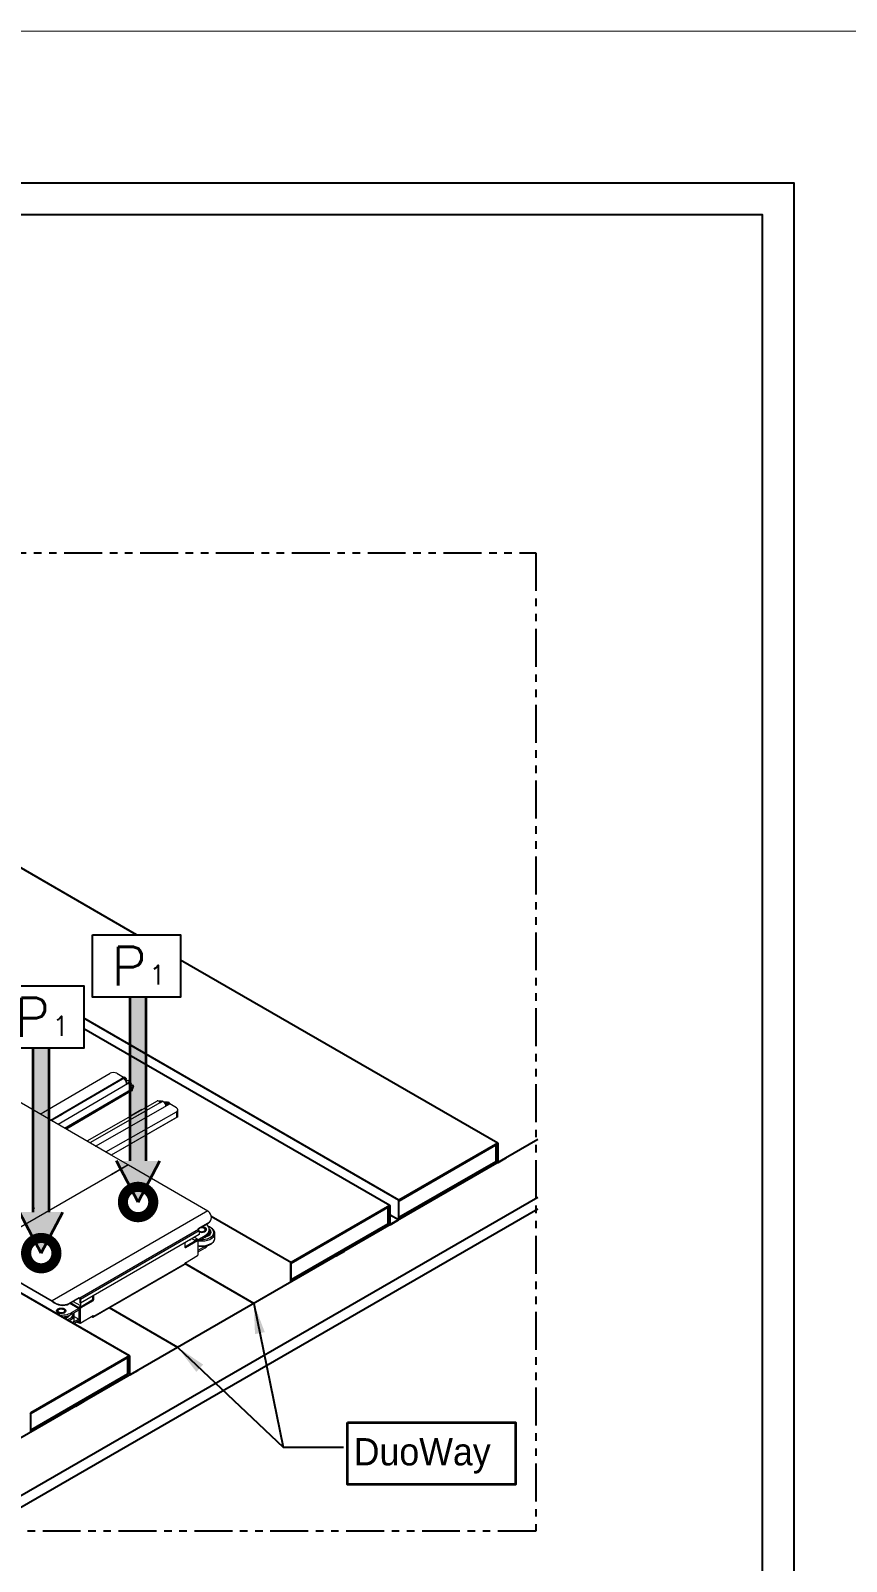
# Model space of a CAD drawing. Header units: millimetres. Extents: x -5 to 1510635, y -6 to 71285.
# Drawn here: x 1246731 to 1254796, y 14575 to 29705 of the extents above; entities that cross this region are included whole.
import ezdxf
from ezdxf.enums import TextEntityAlignment as Align

# ---------------------------------------------------------------- set-up
doc = ezdxf.new("R2010")
doc.units = ezdxf.units.MM
doc.header["$LTSCALE"] = 1000
doc.linetypes.add('CENTER', pattern=[2, 1.25, -0.25, 0.25, -0.25])
doc.linetypes.add('PHANTOM', pattern=[2.5, 1.25, -0.25, 0.25, -0.25, 0.25, -0.25])
for name, color, linetype in [('2', 42, 'Continuous'), ('3', 3, 'Continuous'), ('CAJONES', 253, 'Continuous'), ('EG', 7, 'Continuous'), ('MP-1', 1, 'CENTER'), ('MP-2', 42, 'Continuous'), ('MP-3', 3, 'Continuous'), ('MP-7', 7, 'Continuous'), ('MP-DE-0001', 7, 'Continuous'), ('MP-DE-0003', 7, 'Continuous'), ('MP-RO-00010', 7, 'Continuous')]:
    doc.layers.add(name, color=color, linetype=linetype)
doc.layers.add('S-COLS', color=5, linetype='Continuous', lineweight=35)
doc.styles.add('ROMANS', font='ROMANS.shx')
doc.styles.add('울릉도L', font='')
doc.styles.get('울릉도L').set_extended_font_data('HYwulM')
doc.dimstyles.new('MPS2', dxfattribs={"dimscale": 100, "dimtxt": 3, "dimasz": 3, "dimexe": 1, "dimexo": 1, "dimgap": 1, "dimtad": 1, "dimzin": 12, "dimdsep": 46, "dimtxsty": 'Standard', "dimcen": 1, "dimclrd": 1, "dimclre": 1, "dimclrt": 7, "dimazin": 2, "dimtfac": 1, "dimtmove": 0, "dimatfit": 3, "dimfxl": 1, "dimarcsym": 0})

# ---------------------------------------------------------------- blocks, each defined once
blk = doc.blocks.new('sadfasf')
at = {"layer": '3', "linetype": 'ByBlock'}
blk.add_hatch(color=1, dxfattribs=at).paths.add_polyline_path([(1103689, 21907), (1103689, 23526), (1103531, 23526), (1103531, 21907), (1103396, 21907), (1103610, 21501), (1103824, 21907)])
at = {"layer": '2', "const_width": 100}
blk.add_lwpolyline([(1103460, 21501, 1), (1103760, 21501, 1)], format="xyb", close=True, dxfattribs=at)
at = {"layer": '3', "color": 2, "linetype": 'ByBlock'}
blk.add_lwpolyline([(1103159, 24143), (1104030, 24143), (1104030, 23526), (1103159, 23526)], close=True, dxfattribs=at)
at = {"layer": 'MP-RO-00010', "color": 2, "linetype": 'Continuous'}
blk.add_line((1103538, 21944), (1103542, 21943), dxfattribs=at)
at = {"layer": 'S-COLS', "color": 2, "linetype": 'ByBlock'}
for p, q in [((1103531, 21907), (1103531, 23526)), ((1103689, 21907), (1103689, 23526)), ((1103610, 21501), (1103396, 21907)), ((1103610, 21501), (1103824, 21907))]:
    blk.add_line(p, q, dxfattribs=at)
at = {"layer": '3', "style": 'ROMANS'}
for s, height, p in [('P', 384, (1103521, 23832, -72865)), ('1', 192, (1103801, 23746, -36432))]:
    blk.add_text(s, height=height, dxfattribs=at).set_placement(p, align=Align.MIDDLE)

msp = doc.modelspace()

# ---------------------------------------------------------------- linework, layer by layer
at = {"layer": 'CAJONES'}
for p, q in [((1247778.825, 20769.3), (1246361.059, 21587.848)), ((1251348.649, 18708.262), (1248213.411, 20518.392)), ((1250372.541, 18144.705), (1247256.373, 19943.826)), ((1250281.413, 18092.093), (1247256.373, 19838.6)), ((1251348.649, 18708.262), (1250372.541, 18144.705)), ((1250375.188, 18140.12), (1251351.751, 18703.939)), ((1251329.91, 18691.329), (1251329.91, 18525.488)), ((1251346.456, 18697.825), (1251346.456, 18522.049)), ((1251351.751, 18518.992), (1251351.751, 18703.939)), ((1251329.91, 18525.488), (1250372.541, 17972.751)), ((1251329.91, 18529.07), (1251348.007, 18518.621)), ((1250281.413, 18092.093), (1249305.304, 17528.536)), ((1249307.952, 17523.951), (1250286.708, 18089.036)), ((1250262.673, 18075.159), (1250262.673, 17909.319)), ((1250279.22, 18081.655), (1250279.22, 17899.766)), ((1250284.514, 17902.823), (1250284.514, 18087.769)), ((1250367.246, 18135.534), (1250367.246, 17950.588)), ((1250372.541, 17953.645), (1250372.541, 18135.534)), ((1249310.599, 17525.479), (1248517.383, 17983.443)), ((1250262.673, 17909.319), (1249305.304, 17356.582)), ((1250367.246, 17950.588), (1250284.514, 17998.353)), ((1247708.463, 16606.6), (1245910.742, 17644.515)), ((1249300.01, 17519.365), (1249300.01, 17334.419)), ((1249305.304, 17337.476), (1249305.304, 17519.365)), ((1247708.463, 16606.6), (1246732.355, 16043.043)), ((1246735.002, 16038.458), (1247711.565, 16602.276)), ((1247689.724, 16589.666), (1247689.724, 16423.826)), ((1247706.27, 16596.162), (1247706.27, 16414.273)), ((1247711.565, 16417.33), (1247711.565, 16602.276)), ((1247689.724, 16423.826), (1246732.355, 15871.089)), ((1246732.355, 15851.983), (1246732.355, 16033.872))]:
    msp.add_line(p, q, dxfattribs=at)
for centre, major_axis, start_param, end_param in [((1251343.808, 18696.296), (-1.872, -3.242), 2.35619449, 3.926990817), ((1251346.456, 18700.882), (-3.744, -6.485), 2.35619449, 3.926990817), ((1251351.751, 18525.106), (3.744, 6.485), 2.35619449, 3.926990817), ((1250276.572, 18080.127), (-1.872, -3.242), 2.35619449, 3.926990817), ((1250279.22, 18084.712), (-3.744, -6.485), 2.35619449, 3.926990817), ((1250372.541, 18138.591), (3.744, 6.485), 0.785398163, 2.35619449), ((1250375.188, 18137.063), (-1.872, -3.242), 3.926990817, 5.497787144), ((1249305.304, 17522.422), (3.744, 6.485), 0.785398163, 2.35619449), ((1249307.952, 17520.894), (-1.872, -3.242), 3.926990817, 5.497787144), ((1247703.623, 16594.634), (-1.872, -3.242), 2.35619449, 3.926990817), ((1247706.27, 16599.219), (-3.744, -6.485), 2.35619449, 3.926990817), ((1246732.355, 16036.929), (3.744, 6.485), 0.785398163, 2.35619449), ((1246735.002, 16035.401), (-1.872, -3.242), 3.926990817, 5.497787144)]:
    msp.add_ellipse(centre, major_axis=major_axis, ratio=0.577350269, start_param=start_param, end_param=end_param, dxfattribs=at)
at = {"layer": 'EG', "color": 6, "linetype": 'PHANTOM', "ltscale": 0.3}
msp.add_lwpolyline([(1236563.216, 24541.867), (1251725.47, 24541.867), (1251725.47, 14871.92), (1236563.216, 14871.92)], close=True, dxfattribs=at)
at = {"layer": 'MP-1'}
for p, q in [((1248937.419, 17125.078), (1248256.112, 17518.431)), ((1248184.582, 16690.426), (1247509.236, 17080.337))]:
    msp.add_line(p, q, dxfattribs=at)
at = {"layer": 'MP-2', "const_width": 10}
msp.add_lwpolyline([(1213800, 0), (1213800, 29700), (1255800, 29700), (1255800, 0)], close=True, dxfattribs=at)
at = {"layer": 'MP-3', "color": 2, "linetype": 'Continuous', "lineweight": 15}
for p, q in [((1246857.067, 19013.431), (1247516.543, 19399.187)), ((1247582.701, 19399.436), (1247650.241, 19360.948)), ((1246928.411, 18936.564), (1247627.46, 19345.468)), ((1247639.555, 19342.13), (1246937.369, 18931.392)), ((1247687.268, 19295.018), (1247001.916, 18894.126)), ((1247067.197, 18856.435), (1247720.337, 19238.485)), ((1247072.453, 18853.401), (1247735.923, 19241.494)), ((1247735.923, 19228.125), (1247083.955, 18846.76)), ((1247628.288, 19347.606), (1247622.246, 19332.006)), ((1247639.555, 19342.13), (1247627.396, 19335.018)), ((1247652.059, 19362.011), (1247629.055, 19348.555)), ((1247653.014, 19362.237), (1247630.01, 19348.781)), ((1247638.178, 19348.496), (1247630.01, 19348.781)), ((1247638.178, 19348.496), (1247648.059, 19354.275)), ((1247650.605, 19352.952), (1247640.724, 19347.172)), ((1247644.691, 19343.256), (1247640.724, 19347.172)), ((1247651.302, 19356.172), (1247661.183, 19361.952)), ((1247653.014, 19362.237), (1247661.183, 19361.952)), ((1247663.728, 19360.628), (1247653.848, 19354.849)), ((1247653.98, 19349.585), (1247657.267, 19351.507)), ((1247658.673, 19344.951), (1247653.98, 19349.585)), ((1247655.427, 19348.157), (1247656.128, 19348.567)), ((1247655.576, 19340.865), (1247657.535, 19342.01)), ((1247656.128, 19348.567), (1247657.267, 19351.507)), ((1247656.128, 19348.567), (1247660.821, 19343.933)), ((1247657.267, 19351.507), (1247661.96, 19346.873)), ((1247657.535, 19342.01), (1247658.673, 19344.951)), ((1247661.802, 19341.862), (1247657.854, 19339.552)), ((1247660.821, 19343.933), (1247661.96, 19346.873)), ((1247660.821, 19343.933), (1247665.75, 19346.816)), ((1247666.495, 19337.228), (1247661.802, 19341.862)), ((1247661.96, 19346.873), (1247666.889, 19349.757)), ((1247679.64, 19344.917), (1247663.728, 19360.628)), ((1247663.95, 19340.843), (1247665.088, 19343.784)), ((1247663.95, 19340.843), (1247667.196, 19337.638)), ((1247670.018, 19346.667), (1247665.088, 19343.784)), ((1247665.088, 19343.784), (1247669.782, 19339.15)), ((1247665.75, 19346.816), (1247666.889, 19349.757)), ((1247665.75, 19346.816), (1247667.433, 19345.155)), ((1247669.782, 19339.15), (1247666.495, 19337.228)), ((1247666.889, 19349.757), (1247670.018, 19346.667)), ((1247668.961, 19330.879), (1247667.328, 19331.821)), ((1247671.972, 19328.491), (1247673.662, 19329.479)), ((1247673.662, 19329.479), (1247679.64, 19344.917)), ((1247674.162, 19320.804), (1247692.937, 19331.787)), ((1247675.154, 19324.957), (1247674.798, 19324.749)), ((1247687.268, 19295.018), (1247675.109, 19287.905)), ((1247677.426, 19322.714), (1247675.154, 19324.957)), ((1247675.164, 19338.378), (1247675.448, 19339.113)), ((1247676.029, 19342.804), (1247679.64, 19344.917)), ((1247692.008, 19296.534), (1247678.201, 19310.167)), ((1247727.353, 19297.804), (1247692.937, 19331.787)), ((1247701.693, 19302.472), (1247704.98, 19304.395)), ((1247706.386, 19297.838), (1247701.693, 19302.472)), ((1247703.14, 19301.044), (1247703.841, 19301.454)), ((1247703.31, 19293.764), (1247705.248, 19294.898)), ((1247703.841, 19301.454), (1247704.98, 19304.395)), ((1247703.841, 19301.454), (1247708.534, 19296.82)), ((1247704.98, 19304.395), (1247709.673, 19299.761)), ((1247705.248, 19294.898), (1247706.386, 19297.838)), ((1247709.515, 19294.749), (1247705.567, 19292.44)), ((1247708.177, 19231.372), (1247720.337, 19238.485)), ((1247708.534, 19296.82), (1247709.673, 19299.761)), ((1247708.534, 19296.82), (1247713.463, 19299.704)), ((1247714.208, 19290.115), (1247709.515, 19294.749)), ((1247709.673, 19299.761), (1247714.602, 19302.644)), ((1247711.663, 19293.731), (1247712.801, 19296.671)), ((1247711.663, 19293.731), (1247714.909, 19290.525)), ((1247712.321, 19233.796), (1247713.511, 19232.621)), ((1247717.731, 19299.555), (1247712.801, 19296.671)), ((1247712.801, 19296.671), (1247717.495, 19292.037)), ((1247713.463, 19299.704), (1247714.602, 19302.644)), ((1247713.463, 19299.704), (1247715.146, 19298.043)), ((1247717.495, 19292.037), (1247714.208, 19290.115)), ((1247714.602, 19302.644), (1247717.731, 19299.555)), ((1247716.674, 19283.766), (1247715.041, 19284.709)), ((1247717.012, 19231.523), (1247740.016, 19244.979)), ((1247717.779, 19232.472), (1247740.783, 19245.928)), ((1247717.779, 19232.472), (1247720.04, 19238.311)), ((1247719.685, 19281.379), (1247721.375, 19282.367)), ((1247721.375, 19282.367), (1247727.353, 19297.804)), ((1247721.875, 19273.692), (1247740.65, 19284.675)), ((1247722.867, 19277.845), (1247722.511, 19277.636)), ((1247725.139, 19275.601), (1247722.867, 19277.845)), ((1247722.877, 19291.265), (1247723.161, 19292.001)), ((1247722.958, 19271.444), (1247742.483, 19282.865)), ((1247723.742, 19295.692), (1247727.353, 19297.804)), ((1247744.362, 19279.819), (1247724.337, 19268.106)), ((1247727.046, 19255.92), (1247748.171, 19268.277)), ((1247748.282, 19265.293), (1247727.104, 19252.904)), ((1247735.923, 19228.125), (1247735.923, 19241.494)), ((1247737.946, 19230.971), (1247737.946, 19243.768)), ((1247742.483, 19282.865), (1247740.65, 19284.675)), ((1247740.783, 19245.928), (1247748.282, 19265.293)), ((1247744.362, 19279.819), (1247748.171, 19268.277)), ((1247526.168, 18591.448), (1246537.94, 19162.002)), ((1247980.699, 19125.021), (1247286.842, 18729.623)), ((1248015.307, 19110.282), (1247316.881, 18712.28)), ((1247372.413, 18680.219), (1248105.627, 19098.045)), ((1248011.945, 19126.42), (1248002.13, 19120.827)), ((1248013.137, 19126.603), (1248002.494, 19120.537)), ((1248014.946, 19126.31), (1248003.436, 19119.751)), ((1248009.096, 19114.936), (1248009.001, 19114.991)), ((1248012.196, 19109.7), (1248013.824, 19109.437)), ((1248013.137, 19126.603), (1248014.946, 19126.31)), ((1248014.39, 19113), (1248019.385, 19115.846)), ((1248017.479, 19112.5), (1248014.39, 19113)), ((1248014.753, 19116.596), (1248018.082, 19118.493)), ((1248019.385, 19115.846), (1248014.753, 19116.596)), ((1248014.946, 19126.31), (1248016.657, 19119.846)), ((1248028.625, 19117.871), (1248016.306, 19110.851)), ((1248022.473, 19115.346), (1248017.479, 19112.5)), ((1248018.082, 19118.493), (1248022.714, 19117.743)), ((1248018.756, 19115.948), (1248018.082, 19118.493)), ((1248019.904, 19113.882), (1248019.385, 19115.846)), ((1248019.835, 19114.144), (1248020.247, 19114.078)), ((1248023.813, 19115.129), (1248022.473, 19115.346)), ((1248022.714, 19117.743), (1248027.709, 19120.589)), ((1248023.388, 19115.198), (1248022.714, 19117.743)), ((1248028.071, 19124.185), (1248024.412, 19122.1)), ((1248030.797, 19120.089), (1248025.802, 19117.243)), ((1248025.802, 19117.243), (1248027.142, 19117.026)), ((1248026.028, 19116.391), (1248025.802, 19117.243)), ((1248027.709, 19120.589), (1248030.797, 19120.089)), ((1248028.228, 19118.626), (1248027.709, 19120.589)), ((1248028.071, 19124.185), (1248062.04, 19118.686)), ((1248062.04, 19118.686), (1248050.53, 19112.127)), ((1248056.189, 19107.312), (1248056.095, 19107.367)), ((1248059.29, 19102.076), (1248067.563, 19100.737)), ((1248061.484, 19105.376), (1248066.478, 19108.222)), ((1248064.572, 19104.876), (1248061.484, 19105.376)), ((1248061.846, 19108.971), (1248065.176, 19110.869)), ((1248066.478, 19108.222), (1248061.846, 19108.971)), ((1248062.04, 19118.686), (1248063.751, 19112.221)), ((1248069.567, 19107.722), (1248064.572, 19104.876)), ((1248065.176, 19110.869), (1248069.808, 19110.119)), ((1248065.849, 19108.323), (1248065.176, 19110.869)), ((1248066.998, 19106.258), (1248066.478, 19108.222)), ((1248066.929, 19106.52), (1248067.341, 19106.453)), ((1248067.563, 19100.737), (1248077.573, 19106.441)), ((1248074.199, 19106.972), (1248069.567, 19107.722)), ((1248069.808, 19110.119), (1248074.802, 19112.965)), ((1248070.482, 19107.573), (1248069.808, 19110.119)), ((1248080.086, 19104.844), (1248070.076, 19099.139)), ((1248078.139, 19090.053), (1248070.076, 19099.139)), ((1248075.164, 19116.561), (1248071.506, 19114.476)), ((1248077.89, 19112.465), (1248072.896, 19109.619)), ((1248072.896, 19109.619), (1248077.528, 19108.869)), ((1248073.57, 19107.074), (1248072.896, 19109.619)), ((1248073.157, 19107.14), (1248073.5, 19107.336)), ((1248077.528, 19108.869), (1248074.199, 19106.972)), ((1248074.802, 19112.965), (1248077.89, 19112.465)), ((1248075.322, 19111.001), (1248074.802, 19112.965)), ((1248075.164, 19116.561), (1248090.87, 19114.018)), ((1248078.139, 19090.053), (1248101.445, 19103.335)), ((1248103.145, 19100.185), (1248079.838, 19086.904)), ((1248079.838, 19086.904), (1248080.656, 19083.815)), ((1248080.86, 19108.314), (1248090.87, 19114.018)), ((1248093.383, 19112.421), (1248083.372, 19106.716)), ((1248093.383, 19112.421), (1248101.445, 19103.335)), ((1248103.145, 19100.185), (1248103.962, 19097.096)), ((1248174.132, 19057.973), (1248105.627, 19098.045)), ((1246928.411, 18936.564), (1247035.926, 18999.454)), ((1247048.022, 18996.117), (1246937.369, 18931.392)), ((1247159.366, 18910.349), (1247276.687, 18978.975)), ((1247474.452, 18621.306), (1248173.7, 19019.777)), ((1248173.7, 18960.571), (1247526.061, 18591.51)), ((1248186.103, 18967.516), (1247526.168, 18591.448)), ((1247830.871, 19039.641), (1247712.007, 18971.905)), ((1247865.479, 19024.901), (1247759.933, 18964.756)), ((1248173.7, 19019.777), (1248173.7, 18960.571)), ((1248187.619, 18968.429), (1248187.619, 19039)), ((1247067.197, 18856.435), (1247128.803, 18892.471)), ((1247697.055, 18492.787), (1246158.846, 17604.701)), ((1247696.724, 18492.978), (1247526.168, 18591.448)), ((1247696.724, 18492.978), (1247531.406, 18397.531)), ((1247697.055, 18492.787), (1247531.406, 18397.149)), ((1247697.055, 18492.787), (1248481.785, 18039.722)), ((1247019.969, 18102.253), (1246158.515, 17604.892)), ((1248481.785, 18039.722), (1246943.576, 17151.637)), ((1248483.82, 18038.548), (1246945.374, 17150.325)), ((1248483.583, 18038.411), (1248485.848, 18036.402)), ((1248391.544, 17853.65), (1247217.212, 17175.65)), ((1248483.031, 17917.821), (1248383.791, 17860.525)), ((1248383.791, 17860.525), (1248391.544, 17853.65)), ((1248481.661, 17912.708), (1248386.743, 17857.907)), ((1248387.28, 17858.217), (1248387.28, 17857.431)), ((1248388.352, 17858.836), (1248389.181, 17858.358)), ((1248447.966, 17866.638), (1248447.139, 17867.116)), ((1248481.661, 17912.708), (1248483.031, 17917.821)), ((1248497.342, 17836.558), (1248497.342, 17853.747)), ((1248514.749, 17953.273), (1248516.119, 17958.386)), ((1248396.692, 17842.93), (1247222.36, 17164.929)), ((1248396.692, 17804.394), (1247222.36, 17126.393)), ((1248256.103, 17683.96), (1248374.363, 17752.238)), ((1248256.103, 17723.225), (1248256.103, 17681.095)), ((1248261.065, 17678.231), (1248381.806, 17747.94)), ((1248351.208, 17748.418), (1248325.473, 17763.276)), ((1248376.017, 17762.742), (1248350.283, 17777.6)), ((1248351.208, 17748.418), (1248376.017, 17762.742)), ((1248381.806, 17747.94), (1248374.363, 17752.238)), ((1248385.315, 17748.288), (1248377.872, 17752.585)), ((1248383.037, 17754.189), (1248456.236, 17796.451)), ((1248386.768, 17739.155), (1248456.236, 17779.262)), ((1248386.768, 17605.656), (1248386.768, 17745.076)), ((1248396.692, 17842.93), (1248396.692, 17804.394)), ((1248456.236, 17779.262), (1248456.236, 17796.451)), ((1248458.243, 17849.45), (1248458.243, 17852.314)), ((1248463.947, 17845.299), (1248463.947, 17848.355)), ((1248551.806, 17768.171), (1248551.806, 17816.327)), ((1246158.846, 17604.701), (1246943.576, 17151.637)), ((1246158.846, 17598.589), (1246943.576, 17145.525)), ((1248256.103, 17681.095), (1248261.065, 17678.231)), ((1248261.065, 17527.351), (1248381.806, 17597.061)), ((1248386.768, 17650.538), (1248456.236, 17690.645)), ((1248386.768, 17633.349), (1248456.236, 17673.456)), ((1248456.236, 17673.456), (1248456.236, 17690.645)), ((1247350.361, 16988.611), (1248253.439, 17510.003)), ((1248256.103, 17515.892), (1247353.026, 16994.5)), ((1248256.103, 17515.892), (1248256.103, 17518.757)), ((1246945.374, 17150.325), (1246947.639, 17148.317)), ((1246946.269, 17143.204), (1246947.639, 17148.317)), ((1247108.85, 17120.116), (1247208.089, 17177.412)), ((1247110.22, 17125.228), (1247108.85, 17120.116)), ((1247110.22, 17125.228), (1247209.459, 17182.524)), ((1247119.505, 17126.267), (1247207.475, 17075.478)), ((1247201.686, 17084.741), (1247124.633, 17129.228)), ((1247226.495, 17099.065), (1247149.442, 17143.552)), ((1247201.686, 17084.741), (1247226.495, 17099.065)), ((1247208.089, 17177.412), (1247209.459, 17182.524)), ((1247208.089, 17177.412), (1247215.842, 17170.537)), ((1247209.459, 17182.524), (1247217.212, 17175.65)), ((1247217.068, 17167.985), (1247217.068, 17129.449)), ((1247217.068, 17129.449), (1247222.36, 17126.393)), ((1247340.621, 17155.406), (1247219.879, 17085.696)), ((1247222.36, 17164.929), (1247222.36, 17126.393)), ((1247224.841, 17127.826), (1247224.841, 17100.02)), ((1247348.064, 17151.109), (1247227.322, 17081.399)), ((1247348.064, 17151.109), (1247340.621, 17155.406)), ((1247345.583, 17197.535), (1247345.583, 17164)), ((1247345.583, 17164), (1247345.583, 17197.535)), ((1247345.583, 17164), (1247353.026, 17159.703)), ((1247353.026, 17201.833), (1247353.026, 17159.703)), ((1246994.415, 17047.021), (1246994.415, 17043.966)), ((1246998.719, 17050.173), (1246998.719, 17047.308)), ((1247009.823, 17064.974), (1247008.996, 17064.497)), ((1247051.131, 17026.597), (1247051.232, 17026.539)), ((1247051.131, 17026.597), (1247051.131, 17026.516)), ((1247060.603, 17029.466), (1247056.984, 17031.555)), ((1247058.616, 17064.497), (1247057.789, 17064.974)), ((1247060.594, 17033.639), (1247064.65, 17031.298)), ((1247060.594, 17033.639), (1247060.594, 17030.583)), ((1247060.594, 17030.583), (1247061.723, 17029.932)), ((1247068.892, 17047.308), (1247068.892, 17050.173)), ((1247071.082, 17035.921), (1247069.182, 17037.018)), ((1247073.196, 17043.966), (1247073.196, 17047.021)), ((1247207.475, 17075.478), (1247133.045, 17032.506)), ((1247207.475, 17058.289), (1247133.045, 17015.318)), ((1247133.045, 17032.506), (1247133.045, 17015.318)), ((1247207.475, 16969.672), (1247153.542, 16938.534)), ((1247207.475, 16952.483), (1247158.425, 16924.164)), ((1247162.456, 16966.029), (1247162.456, 17014.185)), ((1247162.456, 16995.663), (1247207.475, 16969.672)), ((1247207.475, 17075.478), (1247207.475, 17058.289)), ((1247207.475, 16969.672), (1247207.475, 16952.483)), ((1247209.955, 16929.087), (1247209.956, 17070.417)), ((1247214.917, 17073.282), (1247209.956, 17070.417)), ((1247214.917, 16937.682), (1247214.917, 17077.102)), ((1247222.36, 17072.804), (1247214.917, 17077.102)), ((1247219.879, 17085.696), (1247227.322, 17081.399)), ((1247222.36, 16933.385), (1247222.36, 17072.804)), ((1247348.064, 17000.23), (1247227.322, 16930.52)), ((1247336.486, 16993.545), (1247343.929, 16989.248)), ((1247353.026, 16997.365), (1247348.064, 17000.23)), ((1247353.026, 16994.5), (1247353.026, 16997.365)), ((1247209.955, 16929.087), (1247183.078, 16938.398)), ((1247209.955, 16929.087), (1247217.824, 16933.63)), ((1247214.917, 16937.682), (1247222.36, 16933.385)), ((1247216.371, 16934.469), (1247223.814, 16930.172))]:
    msp.add_line(p, q, dxfattribs=at)
for centre, radius, start, end in [((1247162.205, 20188.595), 965.476, 300.2137113, 300.4367148), ((1248259.798, 18793.3), 359.66, 119.3756265, 119.9781854)]:
    msp.add_arc(centre, radius, start, end, dxfattribs=at)
for centre, major_axis, ratio, start_param, end_param in [((1247549.838, 19380.214), (46.782, 0), 0.577350313, 0.79193092, 2.362727246), ((1247631.417, 19344.517), (2.362, -4.038), 0.581109589, 2.78923896, 3.574637124), ((1247639.586, 19344.232), (-2.362, 4.038), 0.581109589, 5.14543345, 5.930831614), ((1247656.089, 19313.864), (16.534, -28.267), 0.581109589, 0.212661178, 3.141592654), ((1247661.881, 19344.367), (13.633, -5.28), 0.738703045, 2.768861473, 3.723345721), ((1247661.881, 19344.367), (-13.567, 5.254), 0.738703045, 0, 0.583030473), ((1247649.466, 19350.011), (-2.362, 4.038), 0.581109589, 5.14543345, 5.930831614), ((1247661.881, 19344.367), (-13.567, 5.254), 0.738703045, 2.11435108, 6.283185307), ((1247661.881, 19344.367), (-13.633, 5.28), 0.738703045, 5.593283238, 5.910454127), ((1247652.709, 19351.909), (-2.362, 4.038), 0.581109589, 5.14543345, 5.930831614), ((1247654.421, 19357.973), (2.362, -4.038), 0.581109589, 2.78923896, 3.141592654), ((1247661.881, 19344.367), (-13.633, 5.28), 0.738703045, 3.48657409, 5.593283238), ((1247662.59, 19357.688), (-2.362, 4.038), 0.581109589, 5.14543345, 5.930831614), ((1247656.582, 19314.152), (16.18, -27.661), 0.581109589, 0.047391878, 2.003840797), ((1247661.596, 19343.632), (-13.567, 5.254), 0.738703045, 2.180462397, 3.141592654), ((1247667.263, 19320.4), (7.086, -12.114), 0.581109589, 1.345584761, 2.45997293), ((1247668.906, 19321.361), (-5.905, 10.095), 0.581109589, 4.441098328, 5.487923274), ((1247676.008, 19327.162), (-1.772, 3.029), 0.581109589, 0.43304447, 2.003840797), ((1247691.643, 19259.639), (-16.534, 28.267), 0.581109589, 0, 0.030064113), ((1247703.802, 19266.751), (-16.534, 28.267), 0.581109589, 3.141592654, 6.283185307), ((1247709.594, 19297.255), (13.633, -5.28), 0.738703045, 0.344981436, 3.699853106), ((1247709.594, 19297.255), (-13.567, 5.254), 0.738703045, 0, 0.559643484), ((1247709.594, 19297.255), (-13.567, 5.254), 0.738703045, 2.11435108, 6.283185307), ((1247714.65, 19235.561), (-2.362, 4.038), 0.581109589, 2.003840797, 3.574637124), ((1247714.976, 19273.287), (7.086, -12.114), 0.581109589, 1.345584761, 2.46124951), ((1247709.309, 19296.52), (-13.567, 5.254), 0.738703045, 2.180978179, 3.141592654), ((1247716.619, 19274.248), (-5.905, 10.095), 0.581109589, 4.441098328, 5.487923274), ((1247723.721, 19280.05), (-1.772, 3.029), 0.581109589, 0.43304447, 2.003840797), ((1247730.929, 19246.425), (-6.636, 3.196), 0.713436949, 2.693692323, 3.227121222), ((1247730.929, 19230.971), (-7.017, 0), 0.577350313, 2.362727246, 3.141592654), ((1247737.654, 19249.017), (-2.362, 4.038), 0.581109589, 3.141592654, 3.574637124), ((1247741.344, 19279.924), (-2.362, 4.038), 0.581109589, 4.360035287, 5.14543345), ((1247745.154, 19268.382), (2.362, -4.038), 0.581109589, 0.43304447, 1.218442634), ((1247997.745, 19097.044), (-16.213, 28.452), 0.573566356, 4.784630634, 6.283185307), ((1247998.244, 19097.328), (-15.866, 27.842), 0.573566356, 4.78770643, 5.518839407), ((1248009.065, 19103.495), (6.949, -12.194), 0.573566356, -3.917255117, -3.770285435), ((1248022.594, 19116.544), (-14.065, -3.722), 0.343780674, 2.888087522, 5.997210189), ((1248022.594, 19116.544), (-14.065, -3.722), 0.343780674, 0.570227399, 1.100710385), ((1248022.594, 19116.544), (-14.133, -3.74), 0.343780674, 0.580199633, 1.096496891), ((1248014.261, 19122.356), (2.316, -4.065), 0.573566356, 2.708505317, 3.141592654), ((1248022.594, 19116.544), (-14.133, -3.74), 0.343780674, 2.885055969, 4.493154275), ((1248044.838, 19089.419), (16.213, -28.452), 0.573566356, 0.809010891, 3.141592654), ((1248045.338, 19089.704), (15.866, -27.842), 0.573566356, 0.778918562, 2.708505317), ((1248056.159, 19095.87), (6.949, -12.194), 0.573566356, -3.917255117, -3.770284975), ((1248069.687, 19108.92), (-14.065, -3.722), 0.343780674, 0.570227399, 5.997210189), ((1248069.687, 19108.92), (14.133, 3.74), 0.343780674, 3.721792287, 5.210866892), ((1248068.687, 19096.49), (-2.316, 4.065), 0.573566356, 5.064699807, 5.85009797), ((1248069.687, 19108.92), (-14.133, -3.74), 0.343780674, 2.386445127, 4.493154275), ((1248069.687, 19108.92), (14.133, 3.74), 0.343780674, -1.072318415, -0.755147526), ((1248078.697, 19102.194), (-2.316, 4.065), 0.573566356, 5.064699807, 5.85009797), ((1248076.75, 19087.404), (2.316, -4.065), 0.573566356, 1.13770899, 1.923107153), ((1248081.984, 19104.067), (-2.316, 4.065), 0.573566356, 5.064699807, 5.85009797), ((1248091.994, 19109.771), (-2.316, 4.065), 0.573566356, 5.064699807, 5.85009797), ((1248100.057, 19100.685), (-2.316, 4.065), 0.573566356, 4.279301643, 5.064699807), ((1246648.973, 19132.015), (292.387, 0), 0.577350313, -0.928801824, -0.778865407), ((1246947.235, 18899.224), (-16.534, 28.267), 0.581109589, 5.346379202, 5.629554322), ((1248140.837, 19039), (-46.782, 0), 0.577350313, 2.349661889, 3.920458216), ((1248140.837, 18941.597), (-46.782, -26.833), 0.002828622, 2.884703448, 3.931901), ((1248481.785, 18031.701), (-4.912, 8.508), 0.577350293, 5.034139481, 5.497787048), ((1248403.149, 17988.656), (-112.97, 30.27), 0.707106806, 2.526113052, 4.096909379), ((1248424.557, 17848.355), (39.391, 0), 0.577350313, -3.5970126, -3.522293763), ((1248423.156, 17852.314), (-35.086, 0), 0.577350313, 5.876666105, 6.091992218), ((1248423.156, 17853.269), (33.917, 0), 0.577350313, 2.741631148, 3.027520459), ((1248389.746, 17846.94), (-4.912, 8.508), 0.577350293, 3.926990721, 5.23598766), ((1248423.156, 17853.747), (-46.782, 0), 0.577350313, 0.969532493, 4.646891483), ((1248423.156, 17852.314), (-35.086, 0), 0.577350313, 0.716290082, 3.926990895), ((1248423.156, 17853.269), (33.917, 0), 0.577350313, 0, 1.970757989), ((1248423.156, 17846.107), (46.782, 0), 0.577350313, 0.141897039, 1.819317077), ((1248423.156, 17825.677), (-119.334, 0), 0.577350313, 1.522805152, 4.144247755), ((1248424.557, 17848.355), (39.391, 0), 0.577350313, 5.604604978, 7.218994311), ((1248356.997, 17853.747), (-140.346, 0), 0.577350313, 2.356194568, 3.813182013), ((1248423.156, 17830.447), (-91.225, 0), 0.577350313, 2.010502585, 3.775141486), ((1248401.779, 17983.543), (-112.97, 30.27), 0.707106806, 2.526113052, 3.141592654), ((1248307.377, 17759.209), (3.86, -6.685), 0.577350293, 5.510308376, 6.283185307), ((1248307.377, 17759.209), (3.86, -6.685), 0.577350293, 0, 0.772876932), ((1248351.208, 17738.869), (5.848, -10.129), 0.577350293, 1.570796192, 2.356194395), ((1248374.363, 17746.508), (-3.509, -6.077), 0.577350202, 3.141592654, 3.926990834), ((1248376.017, 17753.193), (-5.848, 10.129), 0.577350293, 3.975537899, 5.497787048), ((1248381.806, 17742.211), (-3.509, -6.077), 0.577350202, 2.356194508, 3.926990834), ((1248423.156, 17768.171), (-128.65, 0), 0.577350313, 1.284039894, 3.141592654), ((1248423.156, 17816.327), (-128.65, 0), 0.577350313, 1.34952236, 3.123138041), ((1248423.156, 17853.269), (33.917, 0), 0.577350313, 3.817315051, 6.283185307), ((1248423.156, 17849.45), (-35.086, 0), 0.577350313, 0.716290082, 3.141592654), ((1248424.557, 17848.355), (39.391, 0), 0.577350313, 3.926600596, 4.117850379), ((1248356.997, 17836.558), (-140.346, 0), 0.577350313, 2.356194568, 3.141592654), ((1248424.557, 17845.299), (39.391, 0), 0.577350313, 6.017642464, 6.283185307), ((1248423.156, 17830.447), (81.868, 0), 0.577350313, 5.440908223, 6.283185307), ((1248423.156, 17830.447), (-81.868, 0), 0.577350313, 2.316227163, 3.578265832), ((1248423.156, 17830.447), (81.868, 0), 0.577350313, 0, 0.436673178), ((1248261.065, 17683.96), (3.509, 6.077), 0.577350202, 2.356194508, 3.926990834), ((1248381.806, 17602.791), (-3.509, -6.077), 0.577350202, 0.785398181, 2.356194508), ((1248356.997, 17730.752), (-140.346, 0), 0.577350313, 2.356194568, 2.746578882), ((1248247.006, 17521.144), (-6.433, 11.141), 0.577350293, 3.141592654, 3.926990721), ((1248261.065, 17521.622), (-3.509, -6.077), 0.577350202, 3.926990834, 5.497787161), ((1247028.969, 17190.951), (112.97, -30.27), 0.707106806, 4.096909379, 5.667705705), ((1247030.338, 17196.063), (-112.97, 30.27), 0.707106806, 0.955316725, 2.526113052), ((1247215.414, 17168.94), (-1.17, 2.026), 0.577350293, 3.926990721, 5.23598766), ((1247215.414, 17168.94), (-4.912, 8.508), 0.577350293, 3.926990721, 5.23598766), ((1247226.495, 17089.516), (-5.848, 10.129), 0.577350293, 4.712388845, 5.497787048), ((1247340.621, 17161.136), (-3.509, -6.077), 0.577350202, 0.785398181, 2.356194508), ((1247348.064, 17156.838), (3.509, 6.077), 0.577350202, 3.926990834, 5.497787161), ((1247033.806, 17043.966), (46.782, 0), 0.577350313, 0.141897038, 2.999695615), ((1247033.806, 17047.021), (-39.391, 0), 0.577350313, 5.345077602, 7.445073276), ((1247033.806, 17043.966), (-39.391, 0), 0.577350313, 0, 0.47184899), ((1247033.806, 17050.173), (35.086, 0), 0.577350313, 2.356194377, 6.283185307), ((1247033.806, 17047.308), (35.086, 0), 0.577350313, 3.141592654, 6.283185307), ((1247033.806, 17089.802), (140.346, 0), 0.577350313, 4.540575384, 5.497787222), ((1247035.206, 17046.213), (-33.449, 0), 0.577350313, 1.378677571, 2.279804506), ((1247033.806, 17072.613), (140.346, 0), 0.577350313, 4.766821029, 5.497787222), ((1247033.806, 17028.305), (-64.325, 0), 0.577350313, 1.696441037, 1.774379339), ((1247033.806, 17047.021), (-39.391, 0), 0.577350313, -4.303480623, -4.256968877), ((1247056.984, 17027.386), (-2.201, 0), 0.577350313, 4.212648264, 6.221736486), ((1247033.806, 17028.305), (-81.868, 0), 0.577350313, 1.853736034, 2.540687481), ((1247033.806, 17028.305), (-81.868, 0), 0.577350313, 1.853736034, 2.531111806), ((1247033.806, 17047.021), (-39.391, 0), 0.577350313, 2.686172707, 4.079700354), ((1247033.806, 17043.966), (33.449, 0), 0.577350313, -0.74981826, -0.642039225), ((1247033.806, 17050.173), (35.086, 0), 0.577350313, 0, 0.785398276), ((1247033.806, 17043.966), (35.086, 0), 0.577350313, -0.751479305, -0.702077696), ((1247033.806, 17043.966), (35.086, 0), 0.577350313, -0.751479305, -0.702077696), ((1247035.206, 17046.213), (-33.449, 0), 0.577350313, 2.432584631, 3.034963394), ((1247033.806, 17028.305), (-91.225, 0), 0.577350313, 1.909276167, 2.739073129), ((1247067.814, 17033.639), (-2.201, 0), 0.577350313, 3.677274225, 6.283185307), ((1247067.814, 17033.639), (-2.201, 0), 0.577350313, 0, 1.123838004), ((1247033.806, 17043.966), (33.449, 0), 0.577350313, -0.283503169, -0.204657008), ((1247033.806, 17043.966), (-39.391, 0), 0.577350313, 2.78857514, 3.141592654), ((1247067.814, 17033.639), (-5.128, 0), 0.577350313, 3.89227051, 4.02144424), ((1247033.806, 17023.535), (-119.334, 0), 0.577350313, 2.070908152, 3.189583985), ((1247033.806, 17014.185), (-128.65, 0), 0.577350313, 2.183288377, 3.138308352), ((1247033.806, 16966.029), (-128.65, 0), 0.577350313, 2.646658359, 3.141592654), ((1247201.686, 17075.192), (5.848, -10.129), 0.577350293, 0.785398068, 2.356194395), ((1247219.879, 17079.966), (-3.509, -6.077), 0.577350202, 3.926990834, 5.497787161), ((1247227.322, 17075.669), (3.509, 6.077), 0.577350202, 0.785398181, 2.356194508), ((1247343.929, 16999.752), (-1.17, 2.026), 0.577350293, 2.356194395, 3.926990721), ((1247343.929, 16999.752), (-6.433, 11.141), 0.577350293, 2.356194395, 3.926990721), ((1247348.064, 16994.5), (-3.509, -6.077), 0.577350202, 2.356194508, 3.926990834), ((1247219.879, 16940.547), (3.509, 6.077), 0.577350202, 2.356194508, 3.141592654), ((1247227.322, 16936.249), (3.509, 6.077), 0.577350202, 2.356194508, 3.926990834)]:
    msp.add_ellipse(centre, major_axis=major_axis, ratio=ratio, start_param=start_param, end_param=end_param, dxfattribs=at)
for centre, major_axis in [((1247033.806, 17051.605), (-46.782, 0)), ((1247033.806, 17051.128), (-33.917, 0))]:
    msp.add_ellipse(centre, major_axis=major_axis, ratio=0.577350313, dxfattribs=at)
for points, knots in [([(1247676.029, 19342.804), (1247675.289, 19342.06), (1247674.545, 19341.323), (1247673.042, 19339.871), (1247672.284, 19339.157), (1247671.162, 19338.147), (1247670.808, 19337.835), (1247670.451, 19337.53)], [0, 0, 0, 0, 0.125, 0.125, 0.25, 0.25, 0.3069388813, 0.3069388813, 0.3069388813, 0.3069388813]), ([(1247723.742, 19295.692), (1247723.002, 19294.948), (1247722.258, 19294.211), (1247720.755, 19292.759), (1247719.997, 19292.044), (1247718.875, 19291.034), (1247718.521, 19290.723), (1247718.164, 19290.417)], [0, 0, 0, 0, 0.125, 0.125, 0.25, 0.25, 0.3069388813, 0.3069388813, 0.3069388813, 0.3069388813]), ([(1248018.419, 19113.249), (1248018.896, 19113.602), (1248019.344, 19114.017), (1248020.09, 19114.828), (1248020.399, 19115.205), (1248020.986, 19115.985), (1248021.264, 19116.388), (1248022.07, 19117.629), (1248022.568, 19118.495), (1248023.518, 19120.27), (1248023.972, 19121.179), (1248024.412, 19122.1)], [0.5417249413, 0.5417249413, 0.5417249413, 0.5417249413, 0.625, 0.625, 0.6875, 0.6875, 0.75, 0.75, 0.875, 0.875, 1, 1, 1, 1]), ([(1248065.513, 19105.625), (1248065.989, 19105.978), (1248066.438, 19106.393), (1248067.184, 19107.204), (1248067.493, 19107.581), (1248068.079, 19108.361), (1248068.358, 19108.764), (1248069.164, 19110.005), (1248069.661, 19110.871), (1248070.612, 19112.646), (1248071.065, 19113.555), (1248071.506, 19114.476)], [0.5417249413, 0.5417249413, 0.5417249413, 0.5417249413, 0.625, 0.625, 0.6875, 0.6875, 0.75, 0.75, 0.875, 0.875, 1, 1, 1, 1]), ([(1248550.694, 17814.673), (1248551.102, 17818.135), (1248552.082, 17827.457), (1248545.059, 17844.18), (1248530.978, 17861.553), (1248510.71, 17875.779), (1248494.34, 17882.83), (1248485.948, 17885.683)], [0, 0, 0, 0, 0.0723528029, 0.2277457974, 0.3841140955, 0.5472712631, 0.6952138685, 0.6952138685, 0.6952138685, 0.6952138685]), ([(1248386.51, 17692.152), (1248393.572, 17690.888), (1248411.363, 17688.693), (1248440.703, 17688.833), (1248472.431, 17693.946), (1248501.147, 17703.754), (1248525.214, 17717.943), (1248541.787, 17735.133), (1248550.794, 17752.42), (1248550.771, 17762.258), (1248550.694, 17766.518)], [0.2061212428, 0.2061212428, 0.2061212428, 0.2061212428, 0.2814838244, 0.3924663032, 0.5036258182, 0.6152650822, 0.7278219193, 0.8413794129, 0.9413395531, 1, 1, 1, 1]), ([(1248478.274, 17694.376), (1248478.284, 17694.37), (1248478.294, 17694.365), (1248479.015, 17693.977), (1248479.969, 17694.352), (1248481.56, 17696.091), (1248482.206, 17697.156), (1248482.748, 17698.389)], [0.6232014816, 0.6232014816, 0.6232014816, 0.6232014816, 0.625, 0.625, 0.75, 0.75, 0.8419562333, 0.8419562333, 0.8419562333, 0.8419562333]), ([(1247148.652, 16929.807), (1247152.883, 16934.93), (1247160.097, 16946.531), (1247161.49, 16958.389), (1247162.161, 16965.727)], [0.7234802396, 0.7234802396, 0.7234802396, 0.7234802396, 0.8543786398, 1, 1, 1, 1]), ([(1247162.161, 17013.883), (1247162.272, 17014.425), (1247163.339, 17019.695), (1247162.014, 17025.448), (1247160.036, 17030.537)], [0, 0, 0, 0, 0.0220406742, 0.2488164602, 0.2488164602, 0.2488164602, 0.2488164602])]:
    msp.add_open_spline(points, degree=3, knots=knots, dxfattribs=at)
at = {"layer": 'MP-7'}
for points in [[(1215325, 28200), (1254275, 28200), (1254275, 1500), (1215325, 1500)], [(1253963.182, 1811.818), (1215636.818, 1811.818), (1215636.818, 27888.182), (1253963.182, 27888.182)]]:
    msp.add_lwpolyline(points, close=True, dxfattribs=at)
at = {"layer": 'MP-DE-0001', "color": 7, "linetype": 'Continuous'}
for p, q in [((1251351.751, 18518.992), (1251434.482, 18566.757)), ((1250284.514, 17902.823), (1250367.246, 17950.588)), ((1249750.896, 17594.739), (1249833.628, 17642.504))]:
    msp.add_line(p, q, dxfattribs=at)
at = {"layer": 'MP-DE-0001', "color": 2, "linetype": 'Continuous'}
msp.add_line((1246882.011, 17083.752), (1245905.736, 17647.405), dxfattribs=at)
at = {"layer": 'MP-DE-0003', "color": 7, "linetype": 'Continuous'}
for p, q in [((1251744.882, 18745.967), (1245034.837, 14871.92)), ((1251744.882, 18172.786), (1246027.615, 14871.92)), ((1251744.882, 18057.316), (1246227.615, 14871.92)), ((1250367.246, 17950.588), (1250292.788, 17907.6)), ((1247711.565, 16417.33), (1247794.296, 16465.095)), ((1247177.947, 16109.245), (1247260.678, 16157.011))]:
    msp.add_line(p, q, dxfattribs=at)
at = {"layer": 'S-COLS', "color": 2, "linetype": 'ByBlock'}
msp.add_lwpolyline([(1249864.755, 15947.264), (1251524.583, 15947.264), (1251524.583, 15336.269), (1249864.755, 15336.269)], close=True, dxfattribs=at)

# ---------------------------------------------------------------- block references
at = {"layer": '2', "color": 253, "linetype": 'ByBlock'}
for p in [(144183.267, -3374.022), (143226.229, -3879.402)]:
    msp.add_blockref('sadfasf', p, dxfattribs=at)

# ---------------------------------------------------------------- texts
at = {"layer": 'S-COLS', "color": 7, "linetype": 'ByBlock', "insert": (1249924.755, 15793.69), "char_height": 270, "attachment_point": 1, "style": '울릉도L'}
msp.add_mtext('DuoWay', dxfattribs=at)

# ---------------------------------------------------------------- leaders
at = {"layer": 'S-COLS', "color": 2, "linetype": 'ByBlock'}
msp.add_leader([(1248937.419, 17125.078), (1249226.649, 15703.69)], dimstyle='MPS2', override={"dimexe": 1.5, "dimexo": 1.5, "dimgap": 1, "dimtad": 0}, dxfattribs=at)
at = {"layer": 'S-COLS', "color": 2, "linetype": 'ByBlock', "annotation_type": 0, "has_hookline": 1, "hookline_direction": 0, "text_width": 1478.571}
msp.add_leader([(1248184.582, 16690.426), (1249226.649, 15703.69), (1249824.755, 15703.69)], dimstyle='MPS2', override={"dimexe": 1.5, "dimexo": 1.5, "dimgap": 1, "dimtad": 0}, dxfattribs=at)

doc.saveas('drawing.dxf')
